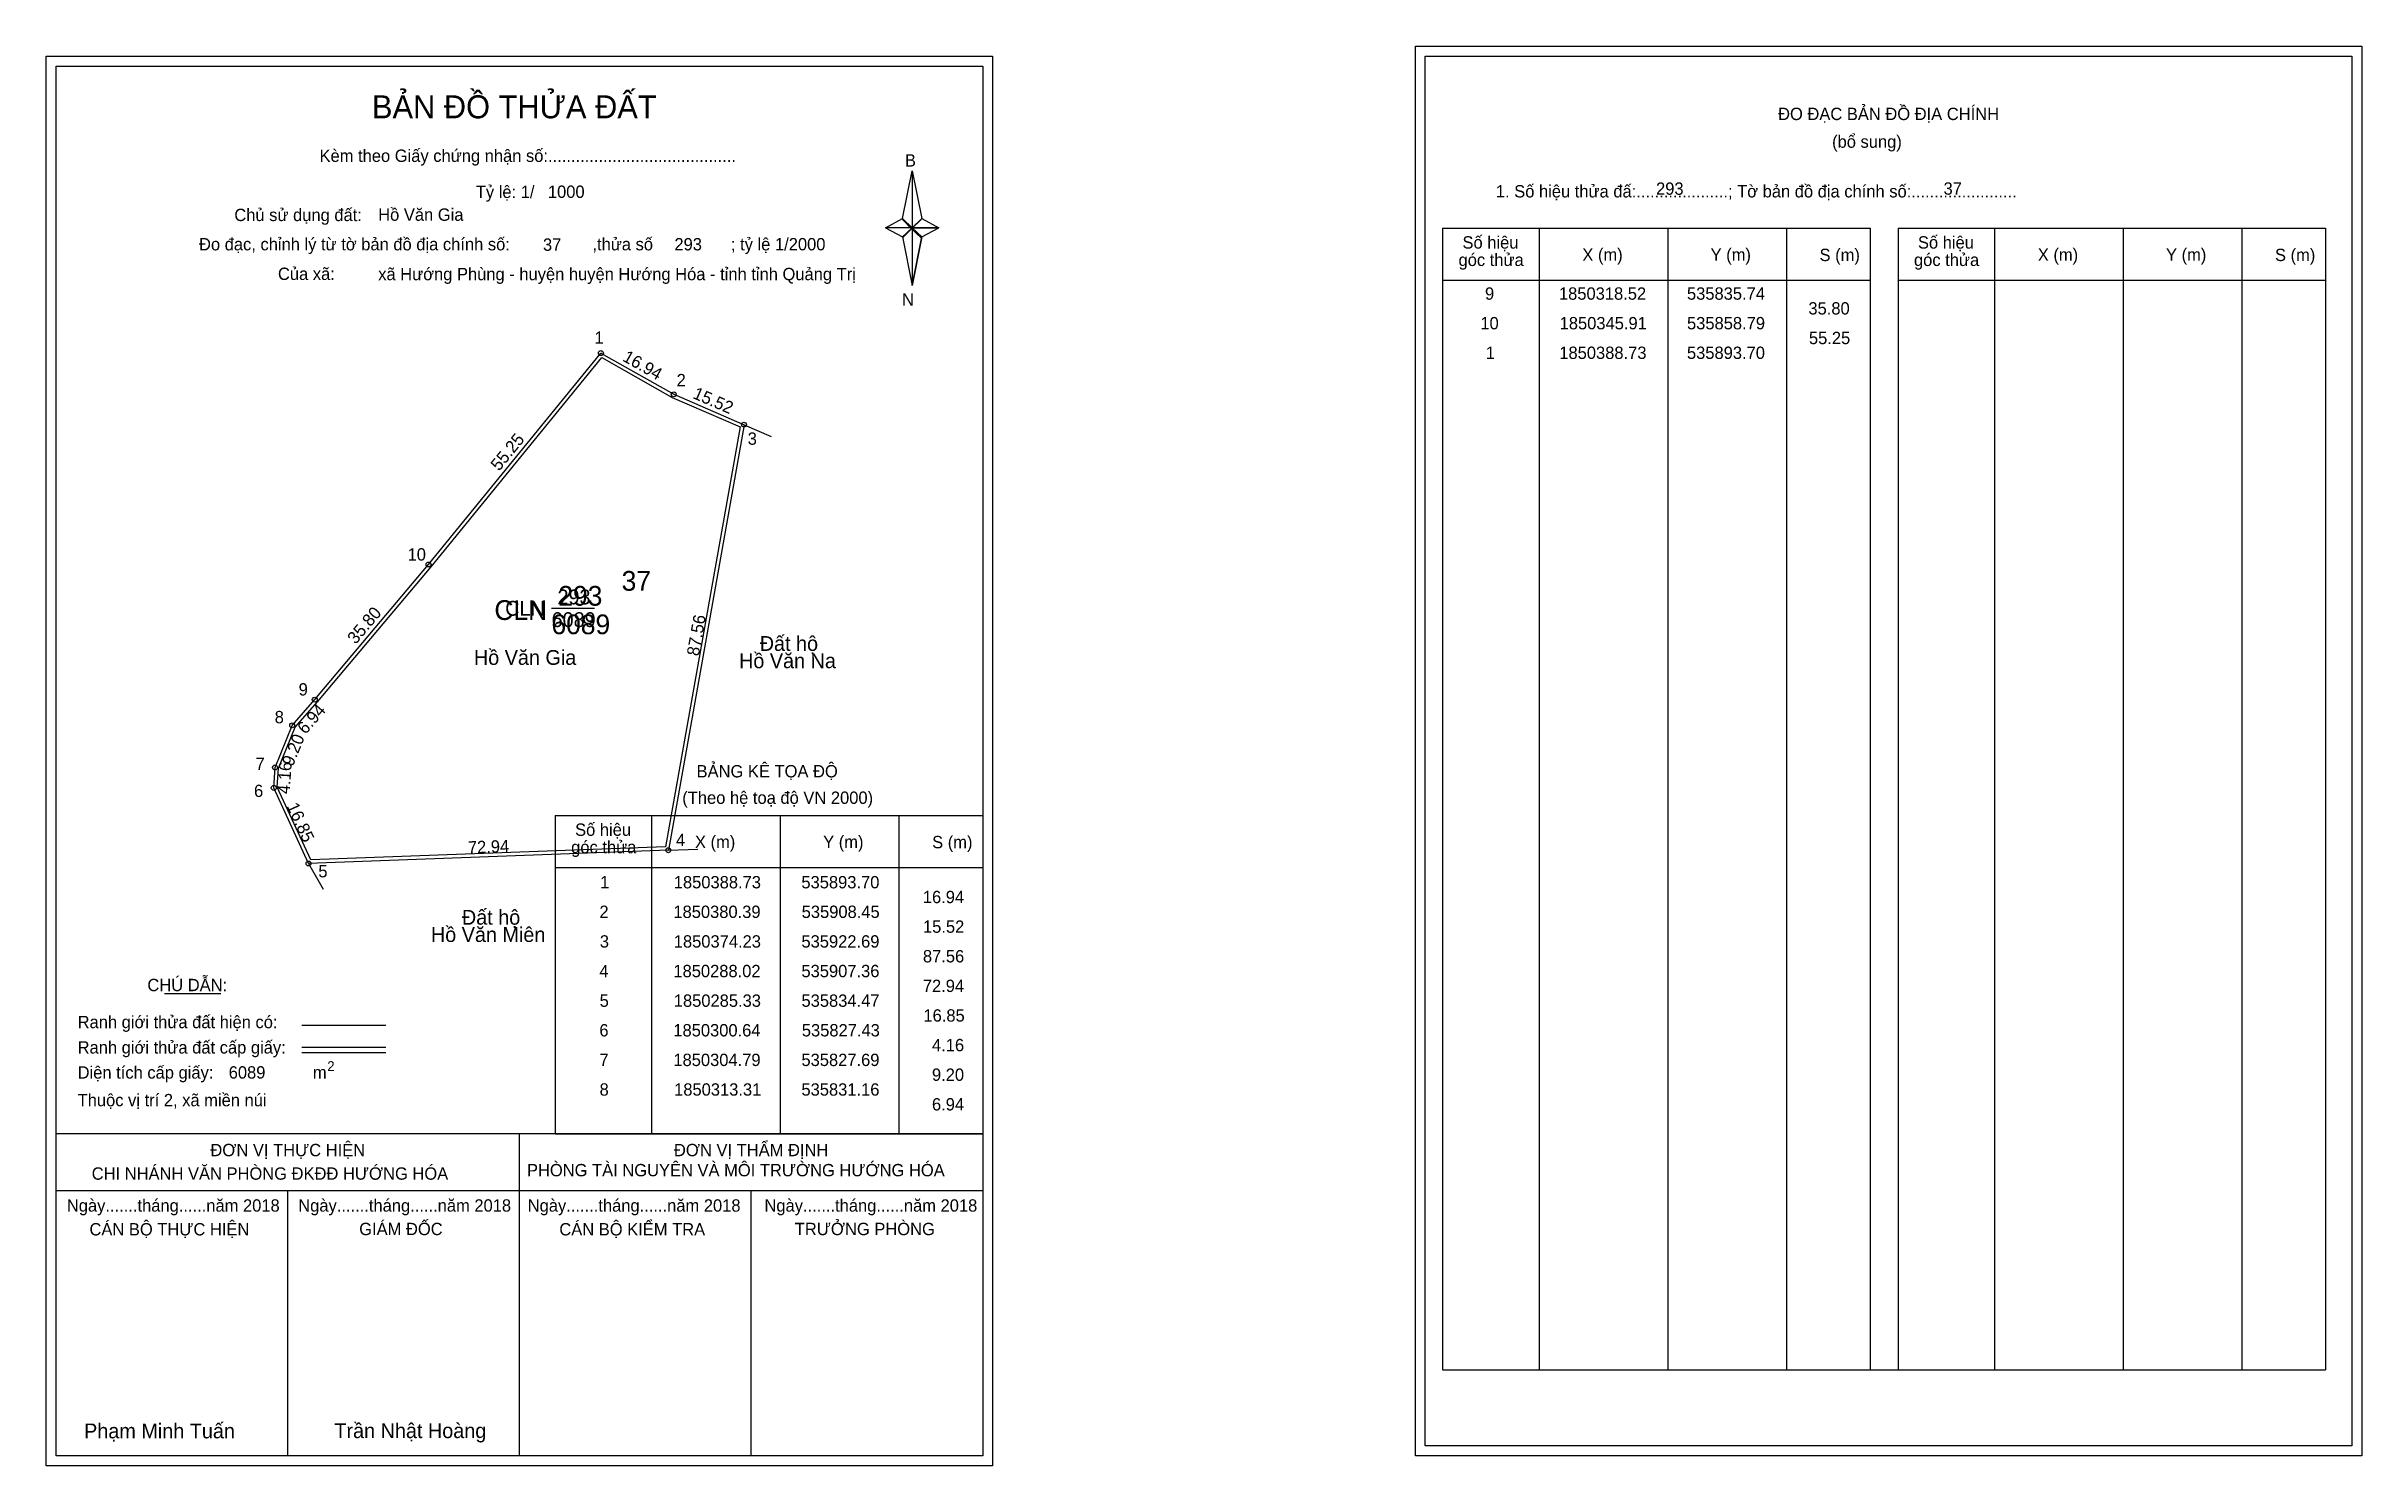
# Model space of a CAD drawing. Extents: x 535781 to 536250, y 1850163 to 1850451.
import ezdxf

# ---------------------------------------------------------------- set-up
doc = ezdxf.new("R2010")
doc.units = 0
for name, color, linetype in [('Level 1', 7, 'Continuous'), ('Level 10', 7, 'Continuous'), ('Level 11', 7, 'Continuous'), ('Level 13', 7, 'Continuous'), ('Level 2', 7, 'Continuous'), ('Level 27', 7, 'Continuous'), ('Level 3', 7, 'Continuous'), ('Level 36', 7, 'Continuous'), ('Level 4', 7, 'Continuous'), ('Level 49', 7, 'Continuous'), ('Level 5', 7, 'Continuous'), ('Level 53', 7, 'Continuous'), ('Level 55', 7, 'Continuous'), ('Level 6', 7, 'Continuous'), ('Level 63', 7, 'Continuous'), ('Level 7', 7, 'Continuous'), ('Level 9', 7, 'Continuous')]:
    doc.layers.add(name, color=color, linetype=linetype)

msp = doc.modelspace()

# ---------------------------------------------------------------- linework, layer by layer
at = {"layer": 'Level 1'}
for p, q in [((535783.36, 1850446.89), (535783.36, 1850446.89)), ((536060.68, 1850448.89), (536060.68, 1850448.89)), ((535954.78, 1850416.01), (535956.75, 1850425.65)), ((535956.75, 1850425.65), (535956.75, 1850414.13)), ((535956.75, 1850425.65), (535958.71, 1850416.01)), ((535951.33, 1850414.13), (535954.78, 1850416.01)), ((535954.78, 1850416.01), (535956.75, 1850414.13)), ((535956.6, 1850413.91), (535954.78, 1850415.79)), ((535956.75, 1850414.13), (535954.78, 1850412.29)), ((535956.6, 1850413.91), (535954.78, 1850412.07)), ((535954.78, 1850412.07), (535956.6, 1850413.91)), ((535958.57, 1850415.79), (535956.6, 1850413.91)), ((535956.6, 1850413.91), (535958.57, 1850415.79)), ((535958.57, 1850412.07), (535956.6, 1850413.91)), ((535958.71, 1850416.01), (535956.75, 1850414.13)), ((535956.75, 1850414.13), (535956.75, 1850402.43)), ((535956.75, 1850414.13), (535962.16, 1850414.13)), ((535956.75, 1850414.13), (535958.71, 1850412.29)), ((535958.71, 1850412.29), (535962.16, 1850414.13)), ((536064.21, 1850414.04), (536150.81, 1850414.04)), ((536083.8, 1850182.77), (536083.8, 1850414.04)), ((536109.87, 1850182.77), (536109.87, 1850414.04)), ((536133.85, 1850414.04), (536133.85, 1850182.77)), ((536150.81, 1850414.04), (536150.81, 1850182.77)), ((536156.47, 1850414.04), (536243.07, 1850414.04)), ((536176.06, 1850182.77), (536176.06, 1850414.04)), ((536202.13, 1850182.77), (536202.13, 1850414.04)), ((536226.1, 1850414.04), (536226.1, 1850182.77)), ((536243.07, 1850414.04), (536243.07, 1850182.77)), ((535954.78, 1850412.29), (535956.75, 1850402.43)), ((535958.71, 1850412.29), (535956.75, 1850402.43)), ((536064.21, 1850403.51), (536150.81, 1850403.51)), ((536156.47, 1850403.51), (536243.07, 1850403.51)), ((535884.45, 1850295.07), (535971.05, 1850295.07)), ((535904.04, 1850230.54), (535904.04, 1850295.07)), ((535930.11, 1850230.54), (535930.11, 1850295.07)), ((535954.08, 1850295.07), (535954.08, 1850230.54)), ((535884.45, 1850284.54), (535971.05, 1850284.54)), ((535805.27, 1850258.96), (535816.68, 1850258.96)), ((535833.14, 1850252.55), (535850.15, 1850252.55)), ((535833.14, 1850248.11), (535850.15, 1850248.11)), ((535833.14, 1850247.01), (535850.15, 1850247.01)), ((535890.18, 1850230.54), (535783.35, 1850230.54)), ((535971.05, 1850230.54), (535866.21, 1850230.54)), ((535877.2, 1850165.32), (535877.2, 1850230.54)), ((535884.45, 1850230.54), (535971.05, 1850230.54)), ((535971.05, 1850218.99), (535783.35, 1850218.99)), ((535830.28, 1850165.32), (535830.28, 1850218.99)), ((535924.13, 1850165.32), (535924.13, 1850218.99)), ((536064.21, 1850182.77), (536243.07, 1850182.77)), ((535971.05, 1850165.32), (535971.05, 1850165.32)), ((536248.38, 1850167.32), (536248.38, 1850167.32))]:
    msp.add_line(p, q, dxfattribs=at)
for points in [[(535954.78, 1850416.01), (535956.75, 1850425.65), (535956.75, 1850414.13)], [(535951.33, 1850414.13), (535954.78, 1850412.29), (535956.75, 1850414.13)], [(535956.75, 1850414.13), (535958.71, 1850416.01), (535962.16, 1850414.13)], [(535956.75, 1850414.13), (535956.75, 1850402.43), (535958.71, 1850412.29)]]:
    msp.add_lwpolyline(points, close=True, dxfattribs=at)
at = {"layer": 'Level 10'}
for points in [[(535907.36, 1850288.02), (535834.47, 1850285.33), (535827.43, 1850300.64), (535827.69, 1850304.79), (535831.16, 1850313.31), (535835.74, 1850318.52), (535858.79, 1850345.91), (535893.7, 1850388.73), (535908.45, 1850380.39), (535922.69, 1850374.23)], [(535906.77, 1850288.7), (535834.91, 1850286.05), (535828.14, 1850300.77), (535828.38, 1850304.63), (535831.76, 1850312.94), (535836.27, 1850318.06), (535859.33, 1850345.46), (535893.87, 1850387.83), (535908.14, 1850379.76), (535921.9, 1850373.81)]]:
    msp.add_lwpolyline(points, close=True, dxfattribs=at)
at = {"layer": 'Level 11'}
for centre in [(535893.7, 1850388.73), (535908.45, 1850380.39), (535922.69, 1850374.23), (535858.79, 1850345.91), (535835.74, 1850318.52), (535831.16, 1850313.31), (535827.69, 1850304.79), (535827.43, 1850300.64), (535907.36, 1850288.02), (535907.36, 1850288.02), (535834.47, 1850285.33)]:
    msp.add_circle(centre, 0.5, dxfattribs=at)
at = {"layer": 'Level 27'}
for p, q in [((535922.69, 1850374.23), (535928.2, 1850371.85)), ((535907.36, 1850288.02), (535913.36, 1850288.24)), ((535834.47, 1850285.33), (535837.44, 1850280.12))]:
    msp.add_line(p, q, dxfattribs=at)
at = {"layer": 'Level 3'}
for p, q in [((536064.21, 1850414.04), (536064.21, 1850182.77)), ((536156.47, 1850414.04), (536156.47, 1850182.77)), ((535884.45, 1850295.07), (535884.45, 1850230.54))]:
    msp.add_line(p, q, dxfattribs=at)
at = {"layer": 'Level 63'}
for points in [[(536058.68, 1850450.89), (536250.38, 1850450.89), (536250.38, 1850165.32), (536058.68, 1850165.32)], [(535781.35, 1850448.89), (535973.05, 1850448.89), (535973.05, 1850163.32), (535781.35, 1850163.32)], [(535783.35, 1850446.89), (535971.05, 1850446.89), (535971.05, 1850165.32), (535783.35, 1850165.32)], [(536060.68, 1850448.89), (536248.38, 1850448.89), (536248.38, 1850167.32), (536060.68, 1850167.32)]]:
    msp.add_lwpolyline(points, close=True, dxfattribs=at)
at = {"layer": 'Level 9'}
msp.add_line((535883.7, 1850337.03), (535892.39, 1850337.03), dxfattribs=at)

# ---------------------------------------------------------------- texts
at = {"layer": 'Level 1'}
for s, height, p in [('BẢN ĐỒ THỬA ĐẤT', 4.6657, (535847.32, 1850436.3)), ('ĐO ĐẠC BẢN ĐỒ ĐỊA CHÍNH', 2.5, (536132.16, 1850435.95)), ('(bổ sung)', 2.5, (536143.1, 1850430.33)), ('Kèm theo Giấy chứng nhận số:.........................................', 2.5, (535836.7, 1850427.47)), ('B', 2.5, (535955.29, 1850426.53)), ('1. Số hiệu thửa đấ:....................; Tờ bản đồ địa chính số:.......................', 2.5, (536074.99, 1850420.27)), ('Chủ sử dụng đất:', 2.5, (535819.44, 1850415.48)), ('Đo đạc, chỉnh lý từ tờ bản đồ địa chính số:                  ,thửa số                 ; tỷ lệ 1/2000', 2.5, (535812.29, 1850409.55)), ('góc thửa', 2.5, (536067.43, 1850406.38)), ('Số hiệu', 2.5, (536068.23, 1850409.91)), ('X (m)', 2.5, (536092.51, 1850407.43)), ('Y (m)', 2.5, (536118.49, 1850407.43)), ('S (m)', 2.5, (536140.56, 1850407.38)), ('góc thửa', 2.5, (536159.69, 1850406.38)), ('Số hiệu', 2.5, (536160.49, 1850409.91)), ('X (m)', 2.5, (536184.77, 1850407.43)), ('Y (m)', 2.5, (536210.74, 1850407.43)), ('S (m)', 2.5, (536232.82, 1850407.38)), ('Của xã:', 2.5, (535828.28, 1850403.55)), ('N', 2.5, (535954.69, 1850398.36)), ('BẢNG KÊ TỌA ĐỘ', 2.5, (535913.08, 1850302.77)), ('(Theo hệ toạ độ VN 2000)', 2.5, (535910.18, 1850297.41)), ('Số hiệu', 2.5, (535888.47, 1850290.93)), ('X (m)', 2.5, (535912.75, 1850288.46)), ('Y (m)', 2.5, (535938.72, 1850288.46)), ('S (m)', 2.5, (535960.8, 1850288.41)), ('góc thửa', 2.5, (535887.67, 1850287.4)), ('CHÚ DẪN:', 2.5, (535801.83, 1850259.46)), ('Ranh giới thửa đất hiện có:', 2.5, (535787.7, 1850251.96)), ('Ranh giới thửa đất cấp giấy:', 2.5, (535787.7, 1850246.82)), ('Diện tích cấp giấy:', 2.5, (535787.7, 1850241.74)), ('2', 2, (535838.26, 1850243.27)), ('m', 2.5, (535835.36, 1850241.76)), ('Thuộc vị trí 2, xã miền núi', 2.5, (535787.7, 1850236.14)), ('ĐƠN VỊ THỰC HIỆN', 2.5, (535814.59, 1850226.02)), ('ĐƠN VỊ THẨM ĐỊNH', 2.5, (535908.49, 1850226.02)), ('CHI NHÁNH VĂN PHÒNG ĐKĐĐ HƯỚNG HÓA', 2.5, (535790.55, 1850221.26)), ('PHÒNG TÀI NGUYÊN VÀ MÔI TRƯỜNG HƯỚNG HÓA', 2.5, (535878.72, 1850221.95)), ('Ngày.......tháng......năm 2018', 2.5, (535785.52, 1850214.79)), ('Ngày.......tháng......năm 2018', 2.5, (535832.39, 1850214.79)), ('Ngày.......tháng......năm 2018', 2.5, (535878.87, 1850214.79)), ('Ngày.......tháng......năm 2018', 2.5, (535926.83, 1850214.79)), ('CÁN BỘ THỰC HIỆN', 2.5, (535790.1, 1850209.97)), ('GIÁM ĐỐC', 2.5, (535844.74, 1850210.03)), ('CÁN BỘ KIỂM TRA', 2.5, (535885.28, 1850209.97)), ('TRƯỞNG PHÒNG', 2.5, (535932.97, 1850210.03)), ('Phạm Minh Tuấn', 3, (535789.01, 1850168.86)), ('Trần Nhật Hoàng', 3, (535839.71, 1850168.91))]:
    msp.add_text(s, height=height, dxfattribs=at).set_placement(p)
at = {"layer": 'Level 11'}
msp.add_text('Tỷ lệ: 1/', height=2.5, dxfattribs=at).set_placement((535868.36, 1850420.16))
at = {"layer": 'Level 13'}
for s, p in [('CLN', (535874.31, 1850335.53)), ('293', (535884.9, 1850337.83)), ('6089', (535883.71, 1850333.23))]:
    msp.add_text(s, height=3, dxfattribs=at).set_placement(p)
at = {"layer": 'Level 2'}
msp.add_text('Hồ Văn Gia', height=3, dxfattribs=at).set_placement((535867.97, 1850325.57))
at = {"layer": 'Level 3'}
msp.add_text('CLN ', height=4, dxfattribs=at).set_placement((535872.12, 1850334.67))
at = {"layer": 'Level 36'}
for s, p in [('Đất hộ', (535925.87, 1850328.4)), ('Hồ Văn Na', (535921.68, 1850324.9)), ('Hồ Văn Miên', (535859.26, 1850269.43)), ('Đất hộ', (535865.54, 1850272.93))]:
    msp.add_text(s, height=3, dxfattribs=at).set_placement(p)
at = {"layer": 'Level 4'}
msp.add_text('293', height=4, dxfattribs=at).set_placement((535885.07, 1850337.56))
at = {"layer": 'Level 49'}
for s, rotation, p in [('16.94', 330.5152, (535897.91, 1850387.27)), ('15.52', 336.6075, (535912.14, 1850379.66)), ('55.25', 50.8106, (535873.08, 1850364.7)), ('35.80', 49.9178, (535844.02, 1850329.6)), ('87.56', 79.917, (535913.52, 1850327.24)), ('6.94', 48.682, (535833.84, 1850311.36)), ('9.20', 67.8401, (535831.29, 1850304.87)), ('4.16', 86.4151, (535830.66, 1850299.35)), ('16.85', 294.6944, (535829.99, 1850296.98)), ('72.94', 2.1135, (535866.8, 1850287.32))]:
    msp.add_text(s, height=2.5, rotation=rotation, dxfattribs=at).set_placement(p)
at = {"layer": 'Level 5'}
msp.add_text('6089', height=4, dxfattribs=at).set_placement((535883.68, 1850331.78))
at = {"layer": 'Level 53'}
for s, p in [('9', (536072.79, 1850399.55)), ('1850318.52', (536087.77, 1850399.55)), ('535835.74', (536113.7, 1850399.55)), ('35.80', (536138.3, 1850396.55)), ('10', (536071.85, 1850393.55)), ('1850345.91', (536087.91, 1850393.55)), ('535858.79', (536113.71, 1850393.55)), ('1', (536072.93, 1850387.55)), ('1850388.73', (536087.84, 1850387.55)), ('535893.70', (536113.7, 1850387.55)), ('55.25', (536138.41, 1850390.55)), ('1', (535893.55, 1850280.29)), ('1850388.73', (535908.46, 1850280.29)), ('535893.70', (535934.31, 1850280.29)), ('16.94', (535958.91, 1850277.29)), ('2', (535893.4, 1850274.29)), ('1850380.39', (535908.38, 1850274.29)), ('535908.45', (535934.37, 1850274.29)), ('15.52', (535958.94, 1850271.29)), ('3', (535893.48, 1850268.29)), ('1850374.23', (535908.46, 1850268.29)), ('535922.69', (535934.32, 1850268.29)), ('87.56', (535958.93, 1850265.29)), ('4', (535893.39, 1850262.29)), ('1850288.02', (535908.38, 1850262.29)), ('535907.36', (535934.32, 1850262.29)), ('5', (535893.44, 1850256.29)), ('1850285.33', (535908.46, 1850256.29)), ('535834.47', (535934.33, 1850256.29)), ('72.94', (535958.91, 1850259.29)), ('16.85', (535959.03, 1850253.29)), ('6', (535893.39, 1850250.29)), ('1850300.64', (535908.37, 1850250.29)), ('535827.43', (535934.4, 1850250.29)), ('4.16', (535960.77, 1850247.29)), ('7', (535893.4, 1850244.29)), ('1850304.79', (535908.38, 1850244.29)), ('535827.69', (535934.32, 1850244.29)), ('8', (535893.43, 1850238.29)), ('1850313.31', (535908.53, 1850238.29)), ('535831.16', (535934.32, 1850238.29)), ('9.20', (535960.76, 1850241.29)), ('6.94', (535960.76, 1850235.29))]:
    msp.add_text(s, height=2.5, dxfattribs=at).set_placement(p)
at = {"layer": 'Level 55'}
for s, height, p in [('1', 0.4, (535893.59, 1850388.73)), ('0', 0.11, (535893.66, 1850388.62)), ('0', 0.11, (535893.66, 1850388.62)), ('2', 0.4, (535908.31, 1850380.39)), ('0', 0.11, (535908.41, 1850380.28)), ('0', 0.11, (535908.41, 1850380.28)), ('126', 0.11, (535922.57, 1850374.12)), ('126', 0.11, (535922.57, 1850374.12)), ('3', 0.4, (535922.57, 1850374.23)), ('0', 0.11, (535922.65, 1850374.12)), ('0', 0.11, (535922.65, 1850374.12)), ('10', 0.4, (535858.51, 1850345.91)), ('0', 0.11, (535858.75, 1850345.8)), ('0', 0.11, (535858.75, 1850345.8)), ('9', 0.4, (535835.6, 1850318.52)), ('0', 0.11, (535835.7, 1850318.41)), ('0', 0.11, (535835.7, 1850318.41)), ('8', 0.4, (535831.03, 1850313.31)), ('0', 0.11, (535831.12, 1850313.2)), ('0', 0.11, (535831.12, 1850313.2)), ('7', 0.4, (535827.56, 1850304.79)), ('6', 0.4, (535827.29, 1850300.64)), ('0', 0.11, (535827.39, 1850300.53)), ('0', 0.11, (535827.39, 1850300.53)), ('0', 0.11, (535827.65, 1850304.68)), ('0', 0.11, (535827.65, 1850304.68)), ('4', 0.4, (535907.22, 1850288.02)), ('126', 0.11, (535907.24, 1850287.91)), ('126', 0.11, (535907.24, 1850287.91)), ('0', 0.11, (535907.32, 1850287.91)), ('5', 0.4, (535834.34, 1850285.33)), ('0', 0.11, (535834.43, 1850285.22)), ('0', 0.11, (535834.43, 1850285.22)), ('0', 0.11, (535834.43, 1850285.22))]:
    msp.add_text(s, height=height, dxfattribs=at).set_placement(p)
at = {"layer": 'Level 6'}
for s, p in [('1000', (535882.96, 1850420.18)), ('293', (536107.44, 1850420.81)), ('37', (536165.68, 1850420.83)), ('Hồ Văn Gia', (535848.58, 1850415.54)), ('37', (535881.96, 1850409.46)), ('293', (535908.59, 1850409.54)), ('xã Hướng Phùng - huyện huyện Hướng Hóa - tỉnh tỉnh Quảng Trị', (535848.59, 1850403.5)), ('6089', (535818.3, 1850241.75))]:
    msp.add_text(s, height=2.5, dxfattribs=at).set_placement(p)
at = {"layer": 'Level 7'}
msp.add_text('37', height=4, dxfattribs=at).set_placement((535897.9, 1850340.59))
at = {"layer": 'Level 9'}
for s, p in [('1', (535892.41, 1850390.62)), ('2', (535909.03, 1850382.01)), ('3', (535923.44, 1850370.16)), ('10', (535854.54, 1850346.7)), ('9', (535832.47, 1850319.36)), ('8', (535827.62, 1850313.74)), ('7', (535823.73, 1850304.25)), ('6', (535823.43, 1850298.8)), ('4', (535908.92, 1850288.87)), ('5', (535836.46, 1850282.52))]:
    msp.add_text(s, height=2.5, dxfattribs=at).set_placement(p)

doc.saveas('drawing.dxf')
